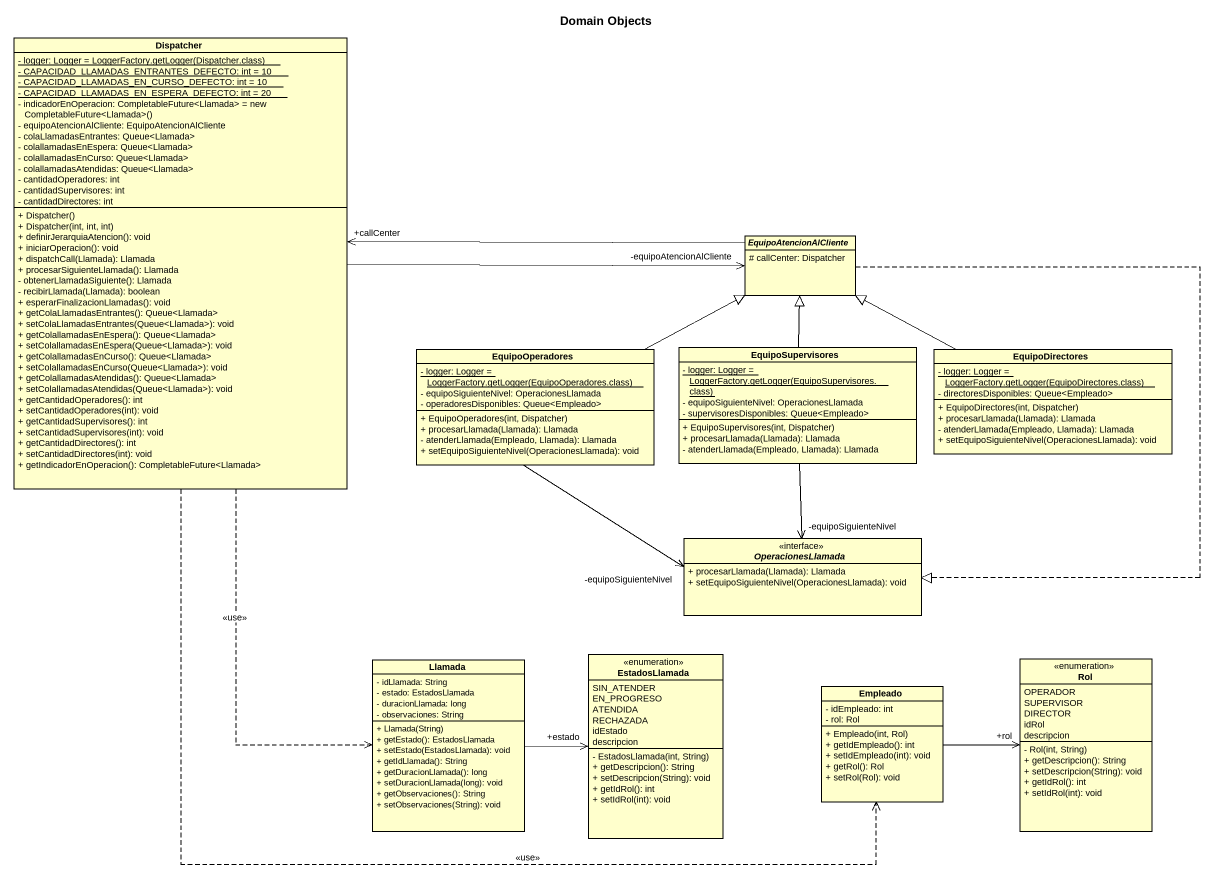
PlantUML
@startuml
title Domain Objects
hide circle
hide empty members
skinparam classAttributeIconSize 0
class Dispatcher {
  {static} {field} - logger: Logger = LoggerFactory.getLogger(Dispatcher.class)
  {static} - CAPACIDAD_LLAMADAS_ENTRANTES_DEFECTO: int = 10
  {static} - CAPACIDAD_LLAMADAS_EN_CURSO_DEFECTO: int = 10
  {static} - CAPACIDAD_LLAMADAS_EN_ESPERA_DEFECTO: int = 20
  {field} - indicadorEnOperacion: CompletableFuture<Llamada> = new CompletableFuture<Llamada>()
  - equipoAtencionAlCliente: EquipoAtencionAlCliente
  - colaLlamadasEntrantes: Queue<Llamada>
  - colallamadasEnEspera: Queue<Llamada>
  - colallamadasEnCurso: Queue<Llamada>
  - colallamadasAtendidas: Queue<Llamada>
  - cantidadOperadores: int
  - cantidadSupervisores: int
  - cantidadDirectores: int
  + Dispatcher()
  + Dispatcher(int, int, int)
  + definirJerarquiaAtencion(): void
  + iniciarOperacion(): void
  + dispatchCall(Llamada): Llamada
  + procesarSiguienteLlamada(): Llamada
  - obtenerLlamadaSiguiente(): Llamada
  - recibirLlamada(Llamada): boolean
  + esperarFinalizacionLlamadas(): void
  + getColaLlamadasEntrantes(): Queue<Llamada>
  + setColaLlamadasEntrantes(Queue<Llamada>): void
  + getColallamadasEnEspera(): Queue<Llamada>
  + setColallamadasEnEspera(Queue<Llamada>): void
  + getColallamadasEnCurso(): Queue<Llamada>
  + setColallamadasEnCurso(Queue<Llamada>): void
  + getColallamadasAtendidas(): Queue<Llamada>
  + setColallamadasAtendidas(Queue<Llamada>): void
  + getCantidadOperadores(): int
  + setCantidadOperadores(int): void
  + getCantidadSupervisores(): int
  + setCantidadSupervisores(int): void
  + getCantidadDirectores(): int
  + setCantidadDirectores(int): void
  + getIndicadorEnOperacion(): CompletableFuture<Llamada>
}
abstract class EquipoAtencionAlCliente {
  # callCenter: Dispatcher
}
class EquipoOperadores {
  {static} {field} - logger: Logger = LoggerFactory.getLogger(EquipoOperadores.class)
  - equipoSiguienteNivel: OperacionesLlamada
  - operadoresDisponibles: Queue<Empleado>
  + EquipoOperadores(int, Dispatcher)
  + procesarLlamada(Llamada): Llamada
  - atenderLlamada(Empleado, Llamada): Llamada
  + setEquipoSiguienteNivel(OperacionesLlamada): void
}
class EquipoSupervisores {
  {static} {field} - logger: Logger = LoggerFactory.getLogger(EquipoSupervisores.class)
  - equipoSiguienteNivel: OperacionesLlamada
  - supervisoresDisponibles: Queue<Empleado>
  + EquipoSupervisores(int, Dispatcher)
  + procesarLlamada(Llamada): Llamada
  - atenderLlamada(Empleado, Llamada): Llamada
}
class EquipoDirectores {
  {static} {field} - logger: Logger = LoggerFactory.getLogger(EquipoDirectores.class)
  - directoresDisponibles: Queue<Empleado>
  + EquipoDirectores(int, Dispatcher)
  + procesarLlamada(Llamada): Llamada
  - atenderLlamada(Empleado, Llamada): Llamada
  + setEquipoSiguienteNivel(OperacionesLlamada): void
}
interface OperacionesLlamada {
  + procesarLlamada(Llamada): Llamada
  + setEquipoSiguienteNivel(OperacionesLlamada): void
}
class Llamada {
  - idLlamada: String
  - estado: EstadosLlamada
  - duracionLlamada: long
  - observaciones: String
  + Llamada(String)
  + getEstado(): EstadosLlamada
  + setEstado(EstadosLlamada): void
  + getIdLlamada(): String
  + getDuracionLlamada(): long
  + setDuracionLlamada(long): void
  + getObservaciones(): String
  + setObservaciones(String): void
}
enum EstadosLlamada {
  SIN_ATENDER
  EN_PROGRESO
  ATENDIDA
  RECHAZADA
  idEstado
  descripcion
  - EstadosLlamada(int, String)
  + getDescripcion(): String
  + setDescripcion(String): void
  + getIdRol(): int
  + setIdRol(int): void
}
enum Rol {
  OPERADOR
  SUPERVISOR
  DIRECTOR
  idRol
  descripcion
  - Rol(int, String)
  + getDescripcion(): String
  + setDescripcion(String): void
  + getIdRol(): int
  + setIdRol(int): void
}
class Empleado {
  - idEmpleado: int
  - rol: Rol
  + Empleado(int, Rol)
  + getIdEmpleado(): int
  + setIdEmpleado(int): void
  + getRol(): Rol
  + setRol(Rol): void
}
Dispatcher -right-> "-equipoAtencionAlCliente" EquipoAtencionAlCliente
Dispatcher ..> Llamada : <<use>>
Dispatcher ..> Empleado : <<use>>
EquipoAtencionAlCliente -left-> "+callCenter" Dispatcher
EquipoAtencionAlCliente ..|> OperacionesLlamada
EquipoOperadores -right-|> EquipoAtencionAlCliente
EquipoOperadores --> "-equipoSiguienteNivel" OperacionesLlamada
EquipoSupervisores -up-|> EquipoAtencionAlCliente
EquipoSupervisores --> "-equipoSiguienteNivel" OperacionesLlamada
EquipoDirectores -left-|> EquipoAtencionAlCliente
Llamada -right-> "+estado" EstadosLlamada
Empleado -right-> "+rol" Rol
@enduml
